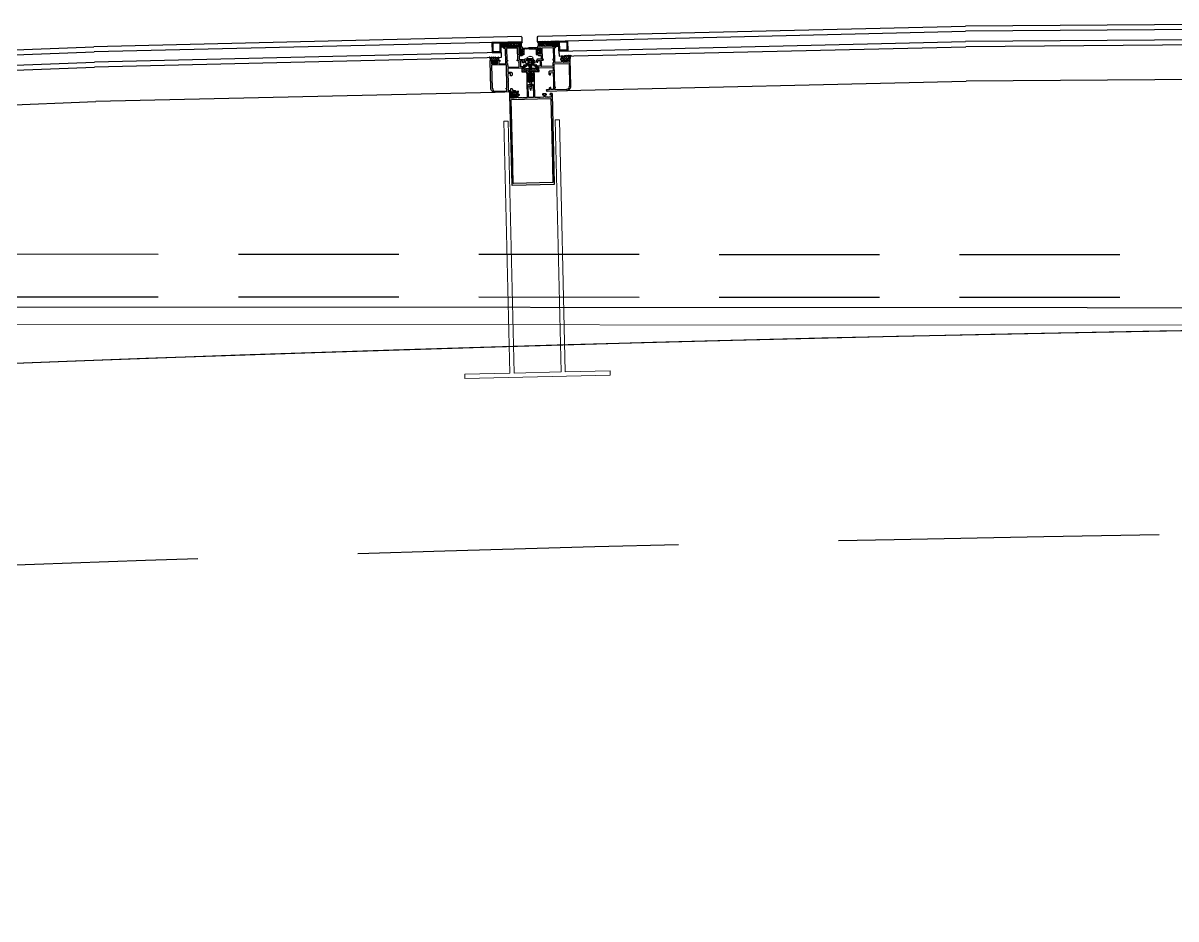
# Model space of a CAD drawing. Header units: millimetres. Extents: x 62878 to 70819, y -67946 to -61850.
# Drawn here: x 65570.4 to 65705.3, y -61955.1 to -61850.3 of the extents above; entities that cross this region are included whole.
import ezdxf

# ---------------------------------------------------------------- set-up
doc = ezdxf.new("R2010")
doc.units = ezdxf.units.MM
doc.linetypes.add('HIDDEN', pattern=[0.375, 0.25, -0.125])
doc.layers.add('alan hesabı1', color=7, linetype='Continuous', plot=False)
for name, color, linetype, lineweight in [('BA DÖŞ.-yeni', 11, 'Continuous', 30), ('Dog_dos_yeni', 63, 'Continuous', 5), ('DOGRAMA', 171, 'Continuous', 0), ('DUV.ALÇ.-yeni', 20, 'Continuous', 25), ('GOR-2', 152, 'Continuous', 20)]:
    doc.layers.add(name, color=color, linetype=linetype, lineweight=lineweight)
pattern_1 = [(316.34417, (65520.11167, -61869.12705), (-0.10958907, -0.11485555), [])]
pattern_2 = [(226.34417, (65739.98458, -61863.96784), (0.11485555, -0.10958907), [])]

# ---------------------------------------------------------------- blocks, each defined once
blk = doc.blocks.new('a2we')
at = {"lineweight": 5, "ltscale": 0.5}
for p, q in [((-197.6, -417.6), (-196.6, -417.2)), ((-194.2, -418.3), (-197.6, -417.6)), ((-195.2, -418.6), (-197.6, -417.6)), ((-196.9, -417.9), (-197.1, -418.3)), ((-196, -415.3), (-196.6, -417.2)), ((-196.6, -417.2), (-194.2, -418.3)), ((-196, -415.3), (-195.5, -417.7)), ((-198.1, -420.1), (-197.1, -419.7)), ((-194.9, -421.4), (-198.1, -420.1)), ((-193.9, -421), (-198.1, -420.1)), ((-198.1, -422.7), (-197.1, -422.3)), ((-194.9, -424), (-198.1, -422.7)), ((-193.9, -423.6), (-198.1, -422.7)), ((-198.1, -425.2), (-197.1, -424.9)), ((-194.9, -426.5), (-198.1, -425.2)), ((-193.9, -426.1), (-198.1, -425.2)), ((-198.1, -427.7), (-197.1, -427.3)), ((-194.9, -429), (-198.1, -427.7)), ((-193.9, -428.6), (-198.1, -427.7)), ((-198.1, -429.9), (-197.1, -429.6)), ((-194.9, -431.2), (-198.1, -429.9)), ((-193.9, -430.9), (-198.1, -429.9)), ((-197.1, -419.7), (-197.1, -418.4)), ((-197.1, -419.7), (-193.9, -421)), ((-197.1, -419.7), (-193.9, -421)), ((-197.1, -422.3), (-197.1, -420.5)), ((-197.1, -422.3), (-193.9, -423.6)), ((-197.1, -422.3), (-193.9, -423.6)), ((-197.1, -424.9), (-197.1, -423.1)), ((-197.1, -424.9), (-193.9, -426.1)), ((-197.1, -424.9), (-193.9, -426.1)), ((-197.1, -427.3), (-197.1, -425.6)), ((-197.1, -427.3), (-193.9, -428.6)), ((-197.1, -427.3), (-193.9, -428.6)), ((-197.1, -429.6), (-197.1, -428)), ((-197.1, -429.6), (-193.9, -430.9)), ((-197.1, -429.6), (-193.9, -430.9)), ((-197.1, -431.8), (-197.1, -430.3)), ((-194.2, -418.3), (-195.2, -418.6)), ((-195.2, -418.6), (-194.9, -419.3)), ((-194.9, -420.6), (-194.9, -419.4)), ((-193.9, -421), (-194.9, -421.4)), ((-194.9, -423.2), (-194.9, -421.4)), ((-193.9, -423.6), (-194.9, -424)), ((-194.9, -425.7), (-194.9, -424)), ((-193.9, -426.1), (-194.9, -426.5)), ((-194.9, -428.2), (-194.9, -426.5)), ((-193.9, -428.6), (-194.9, -429)), ((-194.9, -430.5), (-194.9, -429)), ((-193.9, -430.9), (-194.9, -431.2)), ((-194.9, -432.7), (-194.9, -431.2)), ((-198.1, -432.2), (-197.1, -431.8)), ((-194.9, -433.5), (-198.1, -432.2)), ((-193.9, -433.1), (-198.1, -432.2)), ((-198.1, -434.4), (-197.1, -434.1)), ((-194.9, -435.7), (-198.1, -434.4)), ((-193.9, -435.4), (-198.1, -434.4)), ((-198.1, -436.7), (-197.1, -436.4)), ((-194.9, -438), (-198.1, -436.7)), ((-193.9, -437.7), (-198.1, -436.7)), ((-198.1, -439), (-197.1, -438.7)), ((-194.9, -440.3), (-198.1, -439)), ((-193.9, -440), (-198.1, -439)), ((-198.1, -441.3), (-197.1, -441)), ((-194.9, -442.6), (-198.1, -441.3)), ((-193.9, -442.3), (-198.1, -441.3)), ((-198.1, -443.6), (-197.1, -443.3)), ((-194.9, -444.9), (-198.1, -443.6)), ((-193.9, -444.6), (-198.1, -443.6)), ((-197.1, -431.8), (-193.9, -433.1)), ((-197.1, -431.8), (-193.9, -433.1)), ((-197.1, -434.1), (-197.1, -432.5)), ((-197.1, -434.1), (-193.9, -435.4)), ((-197.1, -434.1), (-193.9, -435.4)), ((-197.1, -436.4), (-197.1, -434.8)), ((-197.1, -436.4), (-193.9, -437.7)), ((-197.1, -436.4), (-193.9, -437.7)), ((-197.1, -438.7), (-197.1, -437.1)), ((-197.1, -438.7), (-193.9, -440)), ((-197.1, -438.7), (-193.9, -440)), ((-197.1, -441), (-197.1, -439.4)), ((-197.1, -441), (-193.9, -442.3)), ((-197.1, -443.3), (-197.1, -441.7)), ((-197.1, -443.3), (-193.9, -444.6)), ((-197.1, -445.6), (-197.1, -444)), ((-193.9, -433.1), (-194.9, -433.5)), ((-194.9, -435), (-194.9, -433.5)), ((-193.9, -435.4), (-194.9, -435.7)), ((-194.9, -437.3), (-194.9, -435.7)), ((-193.9, -437.7), (-194.9, -438)), ((-194.9, -439.6), (-194.9, -438)), ((-193.9, -440), (-194.9, -440.3)), ((-194.9, -441.8), (-194.9, -440.3)), ((-193.9, -442.3), (-194.9, -442.6)), ((-194.9, -444.1), (-194.9, -442.6)), ((-193.9, -444.6), (-194.9, -444.9)), ((-194.9, -446.4), (-194.9, -444.9)), ((-192.8, -453.3), (-199.2, -453.3)), ((-199.2, -454.6), (-199.2, -453.3)), ((-198.1, -445.9), (-197.1, -445.6)), ((-193.9, -446.9), (-198.1, -445.9)), ((-194.9, -447.2), (-198.1, -445.9)), ((-197.1, -447.9), (-198.1, -448.2)), ((-194.9, -449.5), (-198.1, -448.2)), ((-198.1, -448.2), (-193.9, -449.2)), ((-198.1, -450.5), (-197.1, -450.2)), ((-194.9, -451.8), (-198.1, -450.5)), ((-193.9, -451.5), (-198.1, -450.5)), ((-197.1, -445.6), (-193.9, -446.9)), ((-197.1, -445.6), (-193.9, -446.9)), ((-197.1, -447.9), (-197.1, -446.3)), ((-193.9, -449.2), (-197.1, -447.9)), ((-197.1, -450.2), (-197.1, -448.6)), ((-197.1, -450.2), (-193.9, -451.5)), ((-197.1, -453.3), (-197.1, -450.9)), ((-193.9, -446.9), (-194.9, -447.2)), ((-194.9, -448.7), (-194.9, -447.2)), ((-193.9, -449.2), (-194.9, -449.5)), ((-194.9, -451), (-194.9, -449.5)), ((-193.9, -451.5), (-194.9, -451.8)), ((-194.9, -453.3), (-194.9, -451.8)), ((-192.8, -454.6), (-192.8, -453.3))]:
    blk.add_line(p, q, dxfattribs=at)
blk.add_lwpolyline([(-196.5, -455.7), (-196.1, -455.4), (-195.9, -455.4), (-195.6, -455.7)], dxfattribs=at)
for centre, radius, start, end in [((-196.9, -418.4), 0.2, 155.3251, 180), ((-195.1, -419.4), 0.2, 0, 19.1116), ((-195.7, -449.5), 6.19, 234.7573, 262.4905), ((-196.4, -449.5), 6.19, 277.5095, 305.2427)]:
    blk.add_arc(centre, radius, start, end, dxfattribs=at)

msp = doc.modelspace()

# ---------------------------------------------------------------- hatches: boundary and pattern name
at = {"layer": 'DOGRAMA', "lineweight": -2}
h = msp.add_hatch(dxfattribs=at)
h.set_pattern_fill('AR-HBONE', color=256, scale=0.03, angle=689.3419, style=0)
h.set_pattern_definition([(316.34417, (65623.06682, -61889.02484), (0.00398096, -0.16965893), [0.36, -0.12]), (226.34417, (65623.15364, -61889.10768), (0.00398096, -0.16965893), [0.36, -0.12])])
h.paths.add_polyline_path([(65626.6, -61853.11), (65626.35, -61853.12), (65626.34, -61852.52), (65627.11, -61852.5), (65627.13, -61853.1)])
h = msp.add_hatch(dxfattribs=at)
h.set_pattern_fill('ANSI31', color=256, scale=0.04, angle=689.3419, style=0)
h.set_pattern_definition([(226.34417, (65760.27899, -61863.49164), (0.09188444, -0.08767126), [])])
h.paths.add_polyline_path([(65627.4, -61853.07, -0.414214), (65627.43, -61853.09), (65628.73, -61853.06, -0.153231), (65628.82, -61852.46), (65627.39, -61852.49)])
h.paths.add_polyline_path([(65627.13, -61853.1), (65627.37, -61853.1, -0.414214), (65627.4, -61853.07), (65627.39, -61852.49), (65627.11, -61852.5)])
h = msp.add_hatch(dxfattribs=at)
h.set_pattern_fill('ANSI31', color=256, scale=0.04, angle=689.3419, style=0)
h.set_pattern_definition([(316.34417, (65499.81726, -61869.60324), (-0.08767126, -0.09188444), [])])
h.paths.add_polyline_path([(65632.06, -61852.96, 0.414214), (65632.03, -61852.99), (65630.73, -61853.02, 0.153231), (65630.62, -61852.42), (65632.05, -61852.39)])
h.paths.add_polyline_path([(65632.34, -61852.98), (65632.09, -61852.98, 0.414214), (65632.06, -61852.96), (65632.05, -61852.39), (65632.32, -61852.38)])
h = msp.add_hatch(dxfattribs=at)
h.set_pattern_fill('AR-HBONE', color=256, scale=0.03, angle=689.3419, style=0)
h.set_pattern_definition([(226.34417, (65638.07601, -61888.67265), (0.00398096, -0.16965893), [0.36, -0.12]), (316.34417, (65637.99317, -61888.75947), (0.00398096, -0.16965893), [0.36, -0.12])])
h.paths.add_polyline_path([(65632.86, -61852.97), (65633.11, -61852.96), (65633.1, -61852.36), (65632.32, -61852.38), (65632.34, -61852.98)])
h = msp.add_hatch(dxfattribs=at)
h.set_pattern_fill('ANSI31', color=256, scale=0.05, angle=689.3419, style=0)
h.set_pattern_definition(pattern_1)
edge = h.paths.add_edge_path(flags=16)
edge.add_arc((65625.58, -61854.48), 0.4, 259.8072, 282.8811)
edge.add_line((65625.67, -61854.87), (65625.67, -61854.62))
edge.add_line((65625.67, -61854.62), (65625.51, -61854.62))
edge.add_line((65625.51, -61854.62), (65625.51, -61854.87))
edge = h.paths.add_edge_path()
edge.add_arc((65625.58, -61854.48), 0.5, 234.4743, 308.2141)
edge.add_line((65625.89, -61854.87), (65625.89, -61854.77))
edge.add_line((65625.89, -61854.77), (65625.77, -61854.77))
edge.add_line((65625.77, -61854.77), (65625.77, -61854.71))
edge.add_arc((65625.87, -61854.71), 0.1, 91.3442, 181.3442, ccw=False)
edge.add_line((65625.87, -61854.61), (65626.09, -61854.61))
edge.add_line((65626.09, -61854.61), (65626.08, -61854.43))
edge.add_line((65626.08, -61854.43), (65626.04, -61854.43))
edge.add_arc((65626.04, -61854.49), 0.065, 91.3442, 159.7535)
edge.add_arc((65625.95, -61854.46), 0.0327, 145.9139, 339.7535, ccw=False)
edge.add_arc((65626.07, -61854.57), 0.199, 86.9945, 137.2604, ccw=False)
edge.add_arc((65626.08, -61854.33), 0.05, 272.8588, 450.372)
edge.add_arc((65626.08, -61854.6), 0.323, 90.4035, 129.7298)
edge.add_arc((65625.86, -61854.34), 0.02, 241.3442, 309.7298, ccw=False)
edge.add_line((65625.85, -61854.35), (65625.66, -61854.25))
edge.add_arc((65625.65, -61854.26), 0.015, 61.3442, 221.3442)
edge.add_line((65625.64, -61854.27), (65625.72, -61854.36))
edge.add_arc((65625.71, -61854.38), 0.02, -118.6558, 41.3442, ccw=False)
edge.add_line((65625.7, -61854.39), (65625.44, -61854.25))
edge.add_arc((65625.43, -61854.27), 0.015, 61.3442, 221.3442)
edge.add_line((65625.42, -61854.28), (65625.5, -61854.37))
edge.add_arc((65625.49, -61854.38), 0.02, -118.6558, 41.3442, ccw=False)
edge.add_line((65625.48, -61854.4), (65625.22, -61854.26))
edge.add_arc((65625.21, -61854.27), 0.015, 61.3442, 221.3442)
edge.add_line((65625.2, -61854.28), (65625.28, -61854.37))
edge.add_arc((65625.27, -61854.39), 0.02, -118.6558, 41.3442, ccw=False)
edge.add_line((65625.26, -61854.4), (65625, -61854.26))
edge.add_arc((65624.99, -61854.28), 0.015, 61.3442, 221.3442)
edge.add_line((65624.98, -61854.29), (65625.06, -61854.37))
edge.add_arc((65624.98, -61854.44), 0.1, 1.3442, 41.3442, ccw=False)
edge.add_line((65625.08, -61854.44), (65625.09, -61854.63))
edge.add_line((65625.09, -61854.63), (65625.31, -61854.62))
edge.add_arc((65625.31, -61854.72), 0.1, 1.3442, 91.3442, ccw=False)
edge.add_line((65625.41, -61854.72), (65625.41, -61854.78))
edge.add_line((65625.41, -61854.78), (65625.29, -61854.78))
edge.add_line((65625.29, -61854.78), (65625.29, -61854.88))
h = msp.add_hatch(dxfattribs=at)
h.set_pattern_fill('ANSI31', color=256, scale=0.05, angle=689.3419, style=0)
h.set_pattern_definition(pattern_1)
edge = h.paths.add_edge_path(flags=16)
edge.add_arc((65629.27, -61853.59), 0.668, 174.4685, 188.2198, ccw=False)
edge.add_line((65628.61, -61853.52), (65628.89, -61853.51))
edge.add_line((65628.89, -61853.51), (65628.9, -61853.67))
edge.add_line((65628.9, -61853.67), (65628.61, -61853.68))
edge = h.paths.add_edge_path()
edge.add_line((65628.98, -61853.99), (65628.87, -61854))
edge.add_line((65628.87, -61854), (65628.87, -61853.76))
edge.add_line((65628.87, -61853.76), (65628.68, -61853.76))
edge.add_line((65628.68, -61853.76), (65628.68, -61853.88))
edge.add_line((65628.68, -61853.88), (65628.58, -61853.88))
edge.add_arc((65628.92, -61853.59), 0.442, 142.0365, 220.6518, ccw=False)
edge.add_line((65628.57, -61853.32), (65628.67, -61853.32))
edge.add_line((65628.67, -61853.32), (65628.67, -61853.44))
edge.add_line((65628.67, -61853.44), (65628.86, -61853.44))
edge.add_line((65628.86, -61853.44), (65628.85, -61853.2))
edge.add_line((65628.85, -61853.2), (65629.85, -61853.16))
edge.add_arc((65629.85, -61853.21), 0.05, -81.946, 91.3442, ccw=False)
edge.add_line((65629.86, -61853.26), (65629.11, -61853.33))
edge.add_arc((65629.12, -61853.43), 0.1, 94.9189, 181.3442)
edge.add_line((65629.02, -61853.44), (65629.03, -61853.94))
edge.add_arc((65628.98, -61853.94), 0.05, -88.6558, 1.3442, ccw=False)
h = msp.add_hatch(dxfattribs=at)
h.set_pattern_fill('ANSI31', color=256, scale=0.05, angle=689.3419, style=0)
h.set_pattern_definition(pattern_2)
edge = h.paths.add_edge_path(flags=16)
edge.add_arc((65630.22, -61853.56), 0.668, 354.4685, 368.2198)
edge.add_line((65630.88, -61853.47), (65630.59, -61853.47))
edge.add_line((65630.59, -61853.47), (65630.6, -61853.63))
edge.add_line((65630.6, -61853.63), (65630.88, -61853.63))
edge = h.paths.add_edge_path()
edge.add_line((65630.52, -61853.96), (65630.63, -61853.95))
edge.add_line((65630.63, -61853.95), (65630.63, -61853.71))
edge.add_line((65630.63, -61853.71), (65630.82, -61853.71))
edge.add_line((65630.82, -61853.71), (65630.82, -61853.83))
edge.add_line((65630.82, -61853.83), (65630.92, -61853.83))
edge.add_arc((65630.57, -61853.56), 0.442, 322.0365, 400.6518)
edge.add_line((65630.91, -61853.27), (65630.81, -61853.27))
edge.add_line((65630.81, -61853.27), (65630.81, -61853.39))
edge.add_line((65630.81, -61853.39), (65630.62, -61853.39))
edge.add_line((65630.62, -61853.39), (65630.61, -61853.15))
edge.add_line((65630.61, -61853.15), (65629.61, -61853.17))
edge.add_arc((65629.62, -61853.22), 0.05, 91.3442, 264.6343)
edge.add_line((65629.61, -61853.27), (65630.36, -61853.3))
edge.add_arc((65630.36, -61853.4), 0.1, 1.3442, 87.7694, ccw=False)
edge.add_line((65630.46, -61853.4), (65630.47, -61853.91))
edge.add_arc((65630.52, -61853.91), 0.05, 181.3442, 271.3442)
h = msp.add_hatch(dxfattribs=at)
h.set_pattern_fill('ANSI31', color=256, scale=0.05, angle=689.3419, style=0)
h.set_pattern_definition(pattern_2)
edge = h.paths.add_edge_path(flags=16)
edge.add_arc((65633.94, -61854.28), 0.4, 259.8072, 282.8811, ccw=False)
edge.add_line((65633.87, -61854.67), (65633.86, -61854.42))
edge.add_line((65633.86, -61854.42), (65634.02, -61854.42))
edge.add_line((65634.02, -61854.42), (65634.03, -61854.67))
edge = h.paths.add_edge_path()
edge.add_arc((65633.94, -61854.28), 0.5, 234.4743, 308.2141, ccw=False)
edge.add_line((65633.65, -61854.69), (65633.65, -61854.59))
edge.add_line((65633.65, -61854.59), (65633.77, -61854.59))
edge.add_line((65633.77, -61854.59), (65633.77, -61854.53))
edge.add_arc((65633.67, -61854.53), 0.1, 1.3442, 91.3442)
edge.add_line((65633.66, -61854.43), (65633.44, -61854.43))
edge.add_line((65633.44, -61854.43), (65633.44, -61854.25))
edge.add_line((65633.44, -61854.25), (65633.48, -61854.25))
edge.add_arc((65633.48, -61854.32), 0.065, 22.9348, 91.3442, ccw=False)
edge.add_arc((65633.57, -61854.28), 0.0327, 202.9348, 396.7744)
edge.add_arc((65633.46, -61854.4), 0.199, 45.4279, 95.6939)
edge.add_arc((65633.44, -61854.15), 0.05, 92.3163, 269.8296, ccw=False)
edge.add_arc((65633.45, -61854.43), 0.323, 52.9585, 92.2848, ccw=False)
edge.add_arc((65633.66, -61854.15), 0.02, 232.9585, 301.3442)
edge.add_line((65633.67, -61854.17), (65633.85, -61854.05))
edge.add_arc((65633.86, -61854.07), 0.015, -38.6558, 121.3442, ccw=False)
edge.add_line((65633.87, -61854.08), (65633.8, -61854.17))
edge.add_arc((65633.81, -61854.19), 0.02, 141.3442, 301.3442)
edge.add_line((65633.82, -61854.2), (65634.07, -61854.05))
edge.add_arc((65634.08, -61854.06), 0.015, -38.6558, 121.3442, ccw=False)
edge.add_line((65634.09, -61854.07), (65634.02, -61854.17))
edge.add_arc((65634.03, -61854.18), 0.02, 141.3442, 301.3442)
edge.add_line((65634.04, -61854.2), (65634.29, -61854.04))
edge.add_arc((65634.3, -61854.06), 0.015, -38.6558, 121.3442, ccw=False)
edge.add_line((65634.31, -61854.07), (65634.24, -61854.16))
edge.add_arc((65634.25, -61854.18), 0.02, 141.3442, 301.3442)
edge.add_line((65634.26, -61854.19), (65634.51, -61854.04))
edge.add_arc((65634.52, -61854.05), 0.015, -38.6558, 121.3442, ccw=False)
edge.add_line((65634.53, -61854.06), (65634.46, -61854.15))
edge.add_arc((65634.54, -61854.21), 0.1, 141.3442, 181.3442)
edge.add_line((65634.44, -61854.22), (65634.44, -61854.41))
edge.add_line((65634.44, -61854.41), (65634.22, -61854.41))
edge.add_arc((65634.23, -61854.51), 0.1, 91.3442, 181.3442)
edge.add_line((65634.13, -61854.52), (65634.13, -61854.58))
edge.add_line((65634.13, -61854.58), (65634.25, -61854.57))
edge.add_line((65634.25, -61854.57), (65634.25, -61854.67))
h = msp.add_hatch(dxfattribs=at)
h.set_pattern_fill('ANSI31', color=256, scale=0.05, angle=689.3419, style=0)
h.set_pattern_definition(pattern_1)
edge = h.paths.add_edge_path(flags=16)
edge.add_arc((65629.79, -61856.83), 0.05, 181.3442, 271.3442)
edge.add_line((65629.79, -61856.88), (65629.85, -61856.88))
edge.add_arc((65629.85, -61856.83), 0.05, 271.3442, 361.3442)
edge.add_line((65629.9, -61856.83), (65629.89, -61856.6))
edge.add_line((65629.89, -61856.6), (65629.73, -61856.61))
edge.add_line((65629.73, -61856.61), (65629.74, -61856.83))
h.paths.add_polyline_path([(65629.73, -61856.46), (65629.89, -61856.45), (65629.88, -61856.18), (65629.72, -61856.18)], flags=16)
edge = h.paths.add_edge_path()
edge.add_arc((65629.91, -61856.81), 0.2, 290.778, 361.3442)
edge.add_line((65630.11, -61856.81), (65630.11, -61856.75))
edge.add_line((65630.11, -61856.75), (65630.05, -61856.75))
edge.add_line((65630.05, -61856.75), (65630.05, -61856.63))
edge.add_line((65630.05, -61856.63), (65630.08, -61856.59))
edge.add_arc((65630, -61856.52), 0.1, 316.3442, 361.3442)
edge.add_line((65630.1, -61856.52), (65630.1, -61856.39))
edge.add_line((65630.1, -61856.39), (65630.04, -61856.39))
edge.add_line((65630.04, -61856.39), (65630.04, -61856.27))
edge.add_line((65630.04, -61856.27), (65630.15, -61856.15))
edge.add_line((65630.15, -61856.15), (65630.25, -61856.15))
edge.add_line((65630.25, -61856.15), (65630.25, -61855.9))
edge.add_line((65630.25, -61855.9), (65630.3, -61855.95))
edge.add_line((65630.3, -61855.95), (65630.8, -61855.94))
edge.add_line((65630.8, -61855.94), (65630.79, -61855.61))
edge.add_arc((65630.49, -61855.62), 0.3, 1.3442, 61.3442)
edge.add_line((65630.64, -61855.35), (65630.2, -61855.12))
edge.add_arc((65630.19, -61855.14), 0.03, 61.3442, 151.3442)
edge.add_line((65630.16, -61855.13), (65630.14, -61855.18))
edge.add_arc((65630.16, -61855.2), 0.03, 151.3442, 241.3442)
edge.add_line((65630.15, -61855.22), (65630.49, -61855.41))
edge.add_arc((65630.39, -61855.58), 0.2, -0.5754, 61.3442, ccw=False)
edge.add_arc((65630.49, -61855.59), 0.1, -148.6558, 4.059, ccw=False)
edge.add_arc((65630.32, -61855.7), 0.1, 31.3442, 91.3442)
edge.add_line((65630.32, -61855.6), (65629.99, -61855.6))
edge.add_arc((65629.99, -61855.55), 0.05, 181.3442, 271.3442, ccw=False)
edge.add_line((65629.94, -61855.56), (65629.94, -61855.51))
edge.add_arc((65629.89, -61855.51), 0.05, 1.3442, 91.3442)
edge.add_line((65629.89, -61855.46), (65629.69, -61855.46))
edge.add_arc((65629.69, -61855.51), 0.05, 91.3442, 181.3442)
edge.add_line((65629.64, -61855.51), (65629.64, -61855.56))
edge.add_arc((65629.59, -61855.56), 0.05, -88.6558, 1.3442, ccw=False)
edge.add_line((65629.59, -61855.61), (65629.26, -61855.62))
edge.add_arc((65629.27, -61855.72), 0.1, 91.3442, 151.3442)
edge.add_arc((65629.09, -61855.63), 0.1, 178.6293, 331.3442, ccw=False)
edge.add_arc((65629.19, -61855.61), 0.2, 121.3442, 183.2638, ccw=False)
edge.add_line((65629.09, -61855.44), (65629.42, -61855.24))
edge.add_arc((65629.4, -61855.21), 0.03, 301.3442, 391.3442)
edge.add_line((65629.43, -61855.2), (65629.4, -61855.15))
edge.add_arc((65629.37, -61855.16), 0.03, 31.3442, 121.3442)
edge.add_line((65629.36, -61855.14), (65628.94, -61855.39))
edge.add_arc((65629.09, -61855.65), 0.3, 121.3442, 181.3442)
edge.add_line((65628.79, -61855.66), (65628.8, -61855.98))
edge.add_line((65628.8, -61855.98), (65629.3, -61855.97))
edge.add_line((65629.3, -61855.97), (65629.35, -61855.92))
edge.add_line((65629.35, -61855.92), (65629.35, -61856.17))
edge.add_line((65629.35, -61856.17), (65629.46, -61856.17))
edge.add_line((65629.46, -61856.17), (65629.58, -61856.28))
edge.add_line((65629.58, -61856.28), (65629.58, -61856.4))
edge.add_line((65629.58, -61856.4), (65629.52, -61856.41))
edge.add_line((65629.52, -61856.41), (65629.52, -61856.54))
edge.add_arc((65629.62, -61856.53), 0.1, 181.3442, 226.3442)
edge.add_line((65629.55, -61856.61), (65629.59, -61856.64))
edge.add_line((65629.59, -61856.64), (65629.59, -61856.76))
edge.add_line((65629.59, -61856.76), (65629.53, -61856.77))
edge.add_line((65629.53, -61856.77), (65629.53, -61856.82))
edge.add_arc((65629.73, -61856.82), 0.2, 181.3442, 251.9104)
edge.add_arc((65629.81, -61856.56), 0.47, 251.9104, 290.778)
h = msp.add_hatch(dxfattribs=at)
h.set_pattern_fill('ANSI31', color=256, scale=0.05, angle=689.3419, style=0)
h.set_pattern_definition(pattern_1)
edge = h.paths.add_edge_path()
edge.add_arc((65627.26, -61858.46), 0.1, 1.3442, 41.3442, ccw=False)
edge.add_line((65627.36, -61858.46), (65627.36, -61858.63))
edge.add_line((65627.36, -61858.63), (65627.58, -61858.63))
edge.add_arc((65627.58, -61858.73), 0.1, 1.3442, 91.3442, ccw=False)
edge.add_line((65627.68, -61858.72), (65627.69, -61858.78))
edge.add_line((65627.69, -61858.78), (65627.57, -61858.79))
edge.add_line((65627.57, -61858.79), (65627.57, -61858.89))
edge.add_arc((65627.86, -61858.48), 0.5, 234.4743, 308.2141)
edge.add_line((65628.17, -61858.87), (65628.17, -61858.77))
edge.add_line((65628.17, -61858.77), (65628.05, -61858.77))
edge.add_line((65628.05, -61858.77), (65628.04, -61858.71))
edge.add_arc((65628.14, -61858.71), 0.1, 91.3442, 181.3442, ccw=False)
edge.add_line((65628.14, -61858.61), (65628.36, -61858.61))
edge.add_line((65628.36, -61858.61), (65628.36, -61858.45))
edge.add_line((65628.36, -61858.45), (65628.32, -61858.45))
edge.add_arc((65628.32, -61858.51), 0.065, 91.3442, 159.7535)
edge.add_arc((65628.23, -61858.48), 0.0327, 145.9139, 339.7535, ccw=False)
edge.add_arc((65628.4, -61858.6), 0.242, 101.0349, 146.5416, ccw=False)
edge.add_arc((65628.35, -61858.31), 0.05, 272.8588, 450.372)
edge.add_arc((65628.43, -61858.62), 0.372, 101.1927, 137.8442)
edge.add_arc((65628.14, -61858.36), 0.02, 241.3442, 309.7298, ccw=False)
edge.add_line((65628.13, -61858.37), (65627.94, -61858.27))
edge.add_arc((65627.93, -61858.28), 0.015, 61.3442, 221.3442)
edge.add_line((65627.92, -61858.29), (65628, -61858.38))
edge.add_arc((65627.98, -61858.4), 0.02, -118.6558, 41.3442, ccw=False)
edge.add_line((65627.97, -61858.42), (65627.72, -61858.27))
edge.add_arc((65627.71, -61858.29), 0.015, 61.3442, 221.3442)
edge.add_line((65627.7, -61858.3), (65627.78, -61858.39))
edge.add_arc((65627.76, -61858.4), 0.02, -118.6558, 41.3442, ccw=False)
edge.add_line((65627.75, -61858.42), (65627.5, -61858.28))
edge.add_arc((65627.49, -61858.29), 0.015, 61.3442, 221.3442)
edge.add_line((65627.48, -61858.3), (65627.56, -61858.4))
edge.add_arc((65627.54, -61858.41), 0.02, -118.6558, 41.3442, ccw=False)
edge.add_line((65627.53, -61858.43), (65627.28, -61858.28))
edge.add_arc((65627.27, -61858.3), 0.015, 61.3442, 221.3442)
edge.add_line((65627.26, -61858.31), (65627.33, -61858.39))
edge = h.paths.add_edge_path(flags=16)
edge.add_line((65627.95, -61858.84), (65627.94, -61858.65))
edge.add_arc((65627.91, -61858.65), 0.03, 1.3442, 91.3442)
edge.add_line((65627.91, -61858.62), (65627.81, -61858.62))
edge.add_arc((65627.81, -61858.65), 0.03, 91.3442, 181.3442)
edge.add_line((65627.78, -61858.65), (65627.79, -61858.85))
edge.add_arc((65627.82, -61858.85), 0.03, 181.3442, 263.5777)
edge.add_arc((65627.86, -61858.48), 0.4, 263.5777, 279.1106)
edge.add_arc((65627.92, -61858.84), 0.03, 279.1106, 361.3442)

# ---------------------------------------------------------------- linework, layer by layer
msp.add_lwpolyline([(68896.02, -63031.44), (69030.26, -63071.18), (69185.28, -62547.65), (68893, -62461.11, 1.044368), (68063.2, -62298.73, 0.204375), (63106.96, -62494.78, 0.353953), (62932.94, -62997.83), (63753.18, -65779.6), (64154.95, -67142.15), (65336.72, -66792.62), (65336.7, -66829.11), (65270.54, -66829.07, 0.626789), (65270.2, -67369.07), (65531.84, -67369.23, 0.926242), (66130.09, -67369.61), (66391.73, -67369.77, 0.626743), (66392.07, -66829.77), (66326.15, -66829.73), (66326.17, -66793.24), (67506.16, -67144.13), (68467.02, -63899.09), (68625.2, -63946.04), (68896.02, -63031.42)], format="xyb")
at = {"layer": 'alan hesabı1', "linetype": 'ByBlock'}
msp.add_lwpolyline([(64587.94, -62561.57), (64661.74, -62920.71), (64965, -62879.58), (64966.68, -62891.96), (65228.68, -62856.43), (65387.23, -62834.92), (65436.53, -62828.23), (65824.65, -62828.48), (65825.24, -61883.69), (65434.28, -61883.46), (65434.21, -62013.74), (65330.57, -62022.74), (65311.39, -61892.53), (64527.56, -62007.98)], dxfattribs=at)
at = {"layer": 'BA DÖŞ.-yeni', "linetype": 'HIDDEN', "ltscale": 150}
msp.add_arc((65815.04, -68607.15), 6697.94, 70.74616, 109.296847, dxfattribs=at)
at = {"layer": 'Dog_dos_yeni'}
msp.add_lwpolyline([(65622.14, -61891.87), (65639.14, -61891.47), (65639.12, -61890.97), (65633.87, -61891.09), (65633.18, -61861.6), (65632.68, -61861.61), (65633.38, -61891.1), (65627.88, -61891.23), (65627.18, -61861.74), (65626.68, -61861.75), (65627.38, -61891.25), (65622.13, -61891.37), (65622.14, -61891.87)], close=True, dxfattribs=at)
msp.add_lwpolyline([(65622.14, -61891.87), (65639.14, -61891.47), (65639.12, -61890.97), (65633.87, -61891.09), (65633.18, -61861.6), (65632.68, -61861.61), (65633.38, -61891.1), (65627.88, -61891.23), (65627.18, -61861.74), (65626.68, -61861.75), (65627.38, -61891.25), (65622.13, -61891.37), (65622.14, -61891.87)], close=True, dxfattribs=at)
at = {"layer": 'DOGRAMA', "lineweight": -2}
for p, q in [((65730.66, -61850.27), (65680.68, -61850.64)), ((65630.62, -61852.42), (65680.69, -61851.24)), ((65630.7, -61851.82), (65680.68, -61850.64)), ((65730.77, -61850.87), (65680.69, -61851.24)), ((65528.78, -61855.01), (65578.73, -61853.04)), ((65628.7, -61851.86), (65578.73, -61853.04)), ((65628.82, -61852.46), (65578.75, -61853.64)), ((65626.34, -61852.52), (65626.35, -61853.12)), ((65627.13, -61853.1), (65627.11, -61852.5)), ((65627.13, -61853.1), (65627.11, -61852.5)), ((65628.81, -61851.96), (65628.7, -61851.86)), ((65628.82, -61852.46), (65628.81, -61851.96)), ((65630.61, -61851.92), (65630.7, -61851.82)), ((65630.62, -61852.42), (65630.61, -61851.92)), ((65632.34, -61852.98), (65632.32, -61852.38)), ((65632.34, -61852.98), (65632.32, -61852.38)), ((65632.34, -61852.98), (65633.11, -61852.96)), ((65633.1, -61852.36), (65633.11, -61852.96)), ((65633.12, -61853.56), (65680.71, -61852.44)), ((65633.14, -61854.16), (65680.72, -61853.04)), ((65728.3, -61852.09), (65680.71, -61852.44)), ((65728.3, -61852.69), (65680.72, -61853.04)), ((65528.7, -61855.61), (65578.75, -61853.64)), ((65626.37, -61853.72), (65578.79, -61854.84)), ((65626.38, -61854.32), (65578.81, -61855.43)), ((65627.13, -61853.1), (65626.35, -61853.12)), ((65626.37, -61853.72), (65626.38, -61854.32)), ((65633.12, -61853.56), (65633.14, -61854.16)), ((65531.23, -61856.71), (65578.79, -61854.84)), ((65531.25, -61857.31), (65578.81, -61855.43)), ((65634.03, -61858.18), (65680.78, -61857.08)), ((65727.53, -61856.74), (65680.78, -61857.08)), ((65625.68, -61858.38), (65578.93, -61859.47)), ((65532.21, -61861.32), (65578.93, -61859.47))]:
    msp.add_line(p, q, dxfattribs=at)
for points in [[(65626.34, -61852.54), (65625.29, -61852.56), (65625.32, -61853.72), (65626.37, -61853.7)], [(65626.24, -61852.64), (65625.39, -61852.66), (65625.41, -61853.62), (65626.26, -61853.6)], [(65633.1, -61852.38), (65634.15, -61852.36), (65634.17, -61853.52), (65633.12, -61853.54)], [(65633.2, -61852.48), (65634.05, -61852.46), (65634.07, -61853.42), (65633.22, -61853.44)], [(65629.73, -61856.46), (65629.89, -61856.45), (65629.88, -61856.18), (65629.72, -61856.18)], [(65629.89, -61856.45), (65629.73, -61856.46), (65629.72, -61856.18), (65629.88, -61856.18)]]:
    msp.add_lwpolyline(points, close=True, dxfattribs=at)
at = {"layer": 'DOGRAMA', "lineweight": -2, "ltscale": 0.5}
for points in [[(65634.18, -61854.56), (65634.31, -61854.55), (65634.31, -61854.8, -0.414214), (65634.26, -61854.85), (65633.65, -61854.87, -0.414214), (65633.59, -61854.82), (65633.59, -61854.57), (65633.72, -61854.57, 0.668097), (65633.74, -61854.52), (65633.68, -61854.46, 0.198962), (65633.64, -61854.45), (65633.39, -61854.45, 0.372839), (65633.3, -61854.54, 0.45685), (65633.33, -61854.58), (65633.45, -61854.57), (65633.45, -61854.81, -0.414214), (65633.4, -61854.86), (65632.69, -61854.88, -0.414214), (65632.65, -61854.85), (65632.61, -61853.15, -0.414214), (65632.64, -61853.12), (65632.73, -61853.12, 0.414214), (65632.76, -61853.09), (65632.76, -61853, 0.414214), (65632.73, -61852.97), (65630.66, -61853.02, 0.414214), (65630.63, -61853.05), (65630.64, -61853.28, 0.198962), (65630.65, -61853.31), (65630.74, -61853.36, 0.668048), (65630.79, -61853.34), (65630.78, -61853.17), (65630.98, -61853.16, -0.414214), (65631.04, -61853.21), (65631.05, -61853.88, -0.414214), (65631, -61853.93), (65630.8, -61853.93), (65630.8, -61853.76, 0.668048), (65630.75, -61853.74), (65630.66, -61853.79, 0.19911), (65630.65, -61853.83), (65630.65, -61853.94, 0.414214), (65630.8, -61854.08), (65631.01, -61854.07, -0.414214), (65631.06, -61854.12), (65631.06, -61854.43, -0.414214), (65631.02, -61854.48), (65630.67, -61854.49, 0.414214), (65630.52, -61854.64), (65630.52, -61854.81, 0.414214), (65630.57, -61854.86), (65630.65, -61854.86, 0.414214), (65630.67, -61854.84), (65630.67, -61854.66), (65630.92, -61854.65), (65630.94, -61855.32), (65630.54, -61855.33), (65630.53, -61855.23, 0.414214), (65630.48, -61855.18), (65630.43, -61855.18, 0.414214), (65630.38, -61855.24), (65630.38, -61855.32, 0.414214), (65630.59, -61855.51), (65632.41, -61855.47, -0.414214), (65632.44, -61855.5), (65632.45, -61855.86, -0.414214), (65632.42, -61855.89), (65632.1, -61855.9, 0.414214), (65631.95, -61856.05), (65631.96, -61856.23, 0.414214), (65632.06, -61856.33), (65632.08, -61856.33), (65632.13, -61856.33, 0.414214), (65632.16, -61856.3), (65632.15, -61856.11, -0.414214), (65632.18, -61856.08), (65632.42, -61856.07, -0.414214), (65632.45, -61856.1), (65632.48, -61857.03), (65632.51, -61857.06), (65632.48, -61857.09), (65632.5, -61858.01, -0.414214), (65632.47, -61858.04), (65632.23, -61858.05, -0.414214), (65632.2, -61858.02), (65632.19, -61857.86, 0.414214), (65632.16, -61857.83), (65632.11, -61857.83), (65632.09, -61857.83, 0.414214), (65632, -61857.93), (65632, -61858.08), (65631.68, -61858.09, 0.414214), (65631.65, -61858.12), (65631.65, -61858.14, 0.414214), (65631.75, -61858.23), (65634.03, -61858.18, 0.414214), (65634.52, -61857.67), (65634.45, -61854.46, 0.414214), (65634.42, -61854.43), (65634.25, -61854.43, 0.19911), (65634.21, -61854.45), (65634.16, -61854.51, 0.668097)], [(65625.36, -61854.76), (65625.23, -61854.77), (65625.24, -61855.02, 0.414214), (65625.29, -61855.06), (65625.91, -61855.05, 0.414214), (65625.96, -61855), (65625.95, -61854.75), (65625.82, -61854.75, -0.668097), (65625.8, -61854.7), (65625.85, -61854.65, -0.198962), (65625.89, -61854.63), (65626.14, -61854.62, -0.372839), (65626.24, -61854.71, -0.45685), (65626.21, -61854.74), (65626.09, -61854.75), (65626.1, -61854.99, 0.414214), (65626.15, -61855.03), (65626.87, -61855.02, 0.414214), (65626.9, -61854.99), (65626.86, -61853.29, 0.414214), (65626.83, -61853.26), (65626.74, -61853.26, -0.414214), (65626.7, -61853.23), (65626.7, -61853.14, -0.414214), (65626.73, -61853.11), (65628.8, -61853.06, -0.414214), (65628.83, -61853.09), (65628.84, -61853.32, -0.198962), (65628.82, -61853.36), (65628.74, -61853.41, -0.668048), (65628.69, -61853.39), (65628.68, -61853.21), (65628.49, -61853.22, 0.414214), (65628.44, -61853.27), (65628.45, -61853.94, 0.414214), (65628.5, -61853.99), (65628.7, -61853.98), (65628.7, -61853.81, -0.668048), (65628.75, -61853.78), (65628.83, -61853.84, -0.19911), (65628.85, -61853.87), (65628.85, -61853.98, -0.414214), (65628.72, -61854.12), (65628.51, -61854.13, 0.414214), (65628.46, -61854.18), (65628.46, -61854.49, 0.414214), (65628.52, -61854.54), (65628.87, -61854.53, -0.414214), (65629.02, -61854.68), (65629.02, -61854.85, -0.414214), (65628.97, -61854.9), (65628.89, -61854.9, -0.414214), (65628.87, -61854.88), (65628.87, -61854.7), (65628.62, -61854.71), (65628.64, -61855.38), (65629.04, -61855.37), (65629.03, -61855.27, -0.414214), (65629.08, -61855.22), (65629.13, -61855.21, -0.414214), (65629.18, -61855.26), (65629.19, -61855.34, -0.414214), (65628.99, -61855.55), (65627.17, -61855.59, 0.414214), (65627.14, -61855.62), (65627.15, -61855.99, 0.414214), (65627.18, -61856.02), (65627.5, -61856.01, -0.414214), (65627.65, -61856.15), (65627.66, -61856.33, -0.414214), (65627.56, -61856.44), (65627.54, -61856.44), (65627.49, -61856.44, -0.414214), (65627.46, -61856.41), (65627.46, -61856.22, 0.414214), (65627.42, -61856.19), (65627.18, -61856.2, 0.414214), (65627.16, -61856.23), (65627.18, -61857.15), (65627.15, -61857.18), (65627.18, -61857.21), (65627.2, -61858.14, 0.414214), (65627.23, -61858.16), (65627.47, -61858.16, 0.414214), (65627.5, -61858.13), (65627.5, -61857.97, -0.414214), (65627.53, -61857.94), (65627.58, -61857.94), (65627.6, -61857.94, -0.414214), (65627.7, -61858.03), (65627.7, -61858.18), (65628.02, -61858.17, -0.414214), (65628.05, -61858.2), (65628.05, -61858.22, -0.414214), (65627.95, -61858.32), (65625.68, -61858.38, -0.414214), (65625.16, -61857.89), (65625.09, -61854.68, -0.414214), (65625.12, -61854.65), (65625.29, -61854.64, -0.19911), (65625.32, -61854.66), (65625.38, -61854.71, -0.668097)], [(65629.04, -61854.91), (65628.89, -61854.91, -0.414214), (65628.86, -61854.88), (65628.86, -61854.74, 0.414214), (65628.83, -61854.71), (65628.69, -61854.72, 0.414214), (65628.64, -61854.77), (65628.65, -61855.3, 0.414214), (65628.7, -61855.35), (65628.97, -61855.34, 0.414214), (65629.02, -61855.29), (65629.02, -61855.21, -0.414214), (65629.07, -61855.16), (65629.46, -61855.15, -0.267949), (65629.54, -61855.2), (65629.66, -61855.39, 0.267949), (65629.69, -61855.4), (65629.89, -61855.4, 0.267949), (65629.91, -61855.38), (65630.04, -61855.15, -0.133822), (65630.08, -61855.11, 0.270236), (65630.18, -61854.93), (65630.17, -61854.58, 0.414214), (65630.07, -61854.48), (65629.8, -61854.49), (65629.77, -61854.52), (65629.74, -61854.49), (65629.17, -61854.5, 0.414214), (65629.07, -61854.61), (65629.07, -61854.88, -0.414214)], [(65629.77, -61855.25), (65629.8, -61855.25, 0.267949), (65629.82, -61855.23), (65629.95, -61855.01, -0.12216), (65629.98, -61854.97, 0.257961), (65630.02, -61854.88), (65630.02, -61854.68, 0.414214), (65629.97, -61854.64), (65629.32, -61854.65, 0.414214), (65629.22, -61854.75), (65629.22, -61854.9, 0.414214), (65629.33, -61855), (65629.54, -61855, -0.267949), (65629.63, -61855.04), (65629.74, -61855.24, 0.267949)], [(65629.8, -61855.25), (65629.77, -61855.25, -0.267949), (65629.74, -61855.24), (65629.61, -61855.01, 0.12216), (65629.57, -61854.98, -0.257961), (65629.52, -61854.9), (65629.52, -61854.7, -0.414214), (65629.57, -61854.65), (65630.22, -61854.63, -0.414214), (65630.32, -61854.73), (65630.32, -61854.88, -0.414214), (65630.23, -61854.98), (65630.02, -61854.99, 0.267949), (65629.93, -61855.04), (65629.82, -61855.23, -0.267949)], [(65628.51, -61858.71, 0.414214), (65628.41, -61858.61), (65628.16, -61858.62, 0.414214), (65628.06, -61858.72), (65628.06, -61858.74), (65628.21, -61858.74), (65628.22, -61858.99, -0.414214), (65628.17, -61859.04), (65627.9, -61859.04), (65627.87, -61859.07), (65627.84, -61859.05), (65627.57, -61859.05, -0.414214), (65627.52, -61859), (65627.51, -61858.75), (65627.66, -61858.75), (65627.66, -61858.73, 0.414214), (65627.56, -61858.63), (65627.39, -61858.64, 0.414214), (65627.36, -61858.67), (65627.61, -61869.2, 0.414214), (65627.64, -61869.23), (65632.58, -61869.12, 0.414214), (65632.61, -61869.09), (65632.36, -61858.55, 0.414214), (65632.33, -61858.52), (65632.16, -61858.52, 0.414214), (65632.06, -61858.63), (65632.06, -61858.65), (65632.21, -61858.64), (65632.22, -61858.89, -0.414214), (65632.17, -61858.94), (65631.9, -61858.95), (65631.87, -61858.98), (65631.84, -61858.95), (65631.57, -61858.96, -0.414214), (65631.52, -61858.91), (65631.51, -61858.66), (65631.66, -61858.66), (65631.66, -61858.64, 0.414214), (65631.56, -61858.54), (65631.31, -61858.54, 0.414214), (65631.21, -61858.65), (65631.21, -61858.67), (65631.36, -61858.66), (65631.37, -61858.91, -0.414214), (65631.32, -61858.96), (65630.87, -61858.97), (65630.84, -61859.01), (65630.81, -61858.98), (65630.37, -61858.99, -0.414214), (65630.32, -61858.94), (65630.28, -61857.14), (65630.25, -61857.11), (65630.28, -61857.08), (65630.26, -61856.22, 0.414214), (65630.2, -61856.17), (65630.18, -61856.17, 0.198912), (65630.14, -61856.19), (65630.07, -61856.26, 0.198912), (65630.06, -61856.29), (65630.06, -61856.37), (65630.09, -61856.37, -0.414214), (65630.12, -61856.4), (65630.12, -61856.57), (65630.08, -61856.62, 0.198912), (65630.07, -61856.65), (65630.07, -61856.73), (65630.1, -61856.73, -0.414214), (65630.13, -61856.76), (65630.13, -61856.93), (65630.09, -61856.98, 0.198912), (65630.07, -61857.01), (65630.08, -61857.14, -0.414214), (65630.05, -61857.17), (65629.61, -61857.18, -0.414214), (65629.58, -61857.15), (65629.57, -61857.03, 0.198912), (65629.56, -61856.99), (65629.51, -61856.95), (65629.51, -61856.78, -0.414214), (65629.54, -61856.75), (65629.57, -61856.74), (65629.57, -61856.67, 0.198912), (65629.55, -61856.63), (65629.5, -61856.59), (65629.5, -61856.42, -0.414214), (65629.53, -61856.39), (65629.56, -61856.38), (65629.56, -61856.31, 0.198912), (65629.54, -61856.27), (65629.47, -61856.2, 0.198912), (65629.43, -61856.19), (65629.4, -61856.19, 0.414214), (65629.36, -61856.24), (65629.38, -61857.1), (65629.41, -61857.13), (65629.38, -61857.16), (65629.42, -61858.96, -0.414214), (65629.37, -61859.01), (65628.93, -61859.02), (65628.9, -61859.05), (65628.87, -61859.02), (65628.42, -61859.03, -0.414214), (65628.37, -61858.98), (65628.36, -61858.73), (65628.51, -61858.73)], [(65632.37, -61866.69), (65632.38, -61867.04), (65632.42, -61868.91, -0.414214), (65632.39, -61868.94), (65627.82, -61869.05, -0.414214), (65627.79, -61869.02), (65627.74, -61867.15), (65627.73, -61866.8), (65627.56, -61859.26, -0.414214), (65627.59, -61859.23), (65632.16, -61859.12, -0.414214), (65632.2, -61859.15)]]:
    msp.add_lwpolyline(points, format="xyb", close=True, dxfattribs=at)
at = {"layer": 'DOGRAMA', "lineweight": -2}
for points in [[(65625.29, -61854.88, 0.333333), (65625.89, -61854.87), (65625.89, -61854.77), (65625.77, -61854.77), (65625.77, -61854.71, -0.414214), (65625.87, -61854.61), (65626.09, -61854.61), (65626.08, -61854.43), (65626.04, -61854.43, 0.307685), (65625.98, -61854.47, -1.128702), (65625.93, -61854.44, -0.222912), (65626.08, -61854.38, 0.978531), (65626.08, -61854.28, 0.173298), (65625.88, -61854.35, -0.307572), (65625.85, -61854.35), (65625.66, -61854.25, 0.8391), (65625.64, -61854.27), (65625.72, -61854.36, -0.8391), (65625.7, -61854.39), (65625.44, -61854.25, 0.8391), (65625.42, -61854.28), (65625.5, -61854.37, -0.8391), (65625.48, -61854.4), (65625.22, -61854.26, 0.8391), (65625.2, -61854.28), (65625.28, -61854.37, -0.8391), (65625.26, -61854.4), (65625, -61854.26, 0.8391), (65624.98, -61854.29), (65625.06, -61854.37, -0.176327), (65625.08, -61854.44), (65625.09, -61854.63), (65625.31, -61854.62, -0.414214), (65625.41, -61854.72), (65625.41, -61854.78), (65625.29, -61854.78)], [(65628.98, -61853.99), (65628.87, -61854), (65628.87, -61853.76), (65628.68, -61853.76), (65628.68, -61853.88), (65628.58, -61853.88, -0.357143), (65628.57, -61853.32), (65628.67, -61853.32), (65628.67, -61853.44), (65628.86, -61853.44), (65628.85, -61853.2), (65629.85, -61853.16, -0.943095), (65629.86, -61853.26), (65629.11, -61853.33, 0.396056), (65629.02, -61853.44), (65629.03, -61853.94, -0.414214)], [(65628.61, -61853.68, -0.060074), (65628.61, -61853.52), (65628.89, -61853.51), (65628.9, -61853.67)], [(65630.52, -61853.96), (65630.63, -61853.95), (65630.63, -61853.71), (65630.82, -61853.71), (65630.82, -61853.83), (65630.92, -61853.83, 0.357143), (65630.91, -61853.27), (65630.81, -61853.27), (65630.81, -61853.39), (65630.62, -61853.39), (65630.61, -61853.15), (65629.61, -61853.17, 0.943095), (65629.61, -61853.27), (65630.36, -61853.3, -0.396056), (65630.46, -61853.4), (65630.47, -61853.91, 0.414214)], [(65630.88, -61853.63, 0.060074), (65630.88, -61853.47), (65630.59, -61853.47), (65630.6, -61853.63)], [(65634.25, -61854.67, -0.333333), (65633.65, -61854.69), (65633.65, -61854.59), (65633.77, -61854.59), (65633.77, -61854.53, 0.414214), (65633.66, -61854.43), (65633.44, -61854.43), (65633.44, -61854.25), (65633.48, -61854.25, -0.307685), (65633.54, -61854.29, 1.128702), (65633.6, -61854.26, 0.222912), (65633.44, -61854.2, -0.978531), (65633.44, -61854.1, -0.173298), (65633.64, -61854.17, 0.307572), (65633.67, -61854.17), (65633.85, -61854.05, -0.8391), (65633.87, -61854.08), (65633.8, -61854.17, 0.8391), (65633.82, -61854.2), (65634.07, -61854.05, -0.8391), (65634.09, -61854.07), (65634.02, -61854.17, 0.8391), (65634.04, -61854.2), (65634.29, -61854.04, -0.8391), (65634.31, -61854.07), (65634.24, -61854.16, 0.8391), (65634.26, -61854.19), (65634.51, -61854.04, -0.8391), (65634.53, -61854.06), (65634.46, -61854.15, 0.176327), (65634.44, -61854.22), (65634.44, -61854.41), (65634.22, -61854.41, 0.414214), (65634.13, -61854.52), (65634.13, -61854.58), (65634.25, -61854.57)], [(65625.51, -61854.87, 0.101021), (65625.67, -61854.87), (65625.67, -61854.62), (65625.51, -61854.62)], [(65625.51, -61854.87, 0.101021), (65625.67, -61854.87), (65625.67, -61854.62), (65625.51, -61854.62)], [(65629.98, -61857, 0.318017), (65630.11, -61856.81), (65630.11, -61856.75), (65630.05, -61856.75), (65630.05, -61856.63), (65630.08, -61856.59, 0.198912), (65630.1, -61856.52), (65630.1, -61856.39), (65630.04, -61856.39), (65630.04, -61856.27), (65630.15, -61856.15), (65630.25, -61856.15), (65630.25, -61855.9), (65630.3, -61855.95), (65630.8, -61855.94), (65630.79, -61855.61, 0.267949), (65630.64, -61855.35), (65630.2, -61855.12, 0.414214), (65630.16, -61855.13), (65630.14, -61855.18, 0.414214), (65630.15, -61855.22), (65630.49, -61855.41, -0.276947), (65630.59, -61855.59, -0.786321), (65630.41, -61855.64, 0.267949), (65630.32, -61855.6), (65629.99, -61855.6, -0.414214), (65629.94, -61855.56), (65629.94, -61855.51, 0.414214), (65629.89, -61855.46), (65629.69, -61855.46, 0.414214), (65629.64, -61855.51), (65629.64, -61855.56, -0.414214), (65629.59, -61855.61), (65629.26, -61855.62, 0.267949), (65629.18, -61855.67, -0.786321), (65628.99, -61855.62, -0.276947), (65629.09, -61855.44), (65629.42, -61855.24, 0.414214), (65629.43, -61855.2), (65629.4, -61855.15, 0.414214), (65629.36, -61855.14), (65628.94, -61855.39, 0.267949), (65628.79, -61855.66), (65628.8, -61855.98), (65629.3, -61855.97), (65629.35, -61855.92), (65629.35, -61856.17), (65629.46, -61856.17), (65629.58, -61856.28), (65629.58, -61856.4), (65629.52, -61856.41), (65629.52, -61856.54, 0.198912), (65629.55, -61856.61), (65629.59, -61856.64), (65629.59, -61856.76), (65629.53, -61856.77), (65629.53, -61856.82, 0.318017), (65629.67, -61857.01, 0.171237)], [(65634.03, -61854.67, -0.101021), (65633.87, -61854.67), (65633.86, -61854.42), (65634.02, -61854.42)], [(65634.03, -61854.67, -0.101021), (65633.87, -61854.67), (65633.86, -61854.42), (65634.02, -61854.42)], [(65629.74, -61856.83, 0.414214), (65629.79, -61856.88), (65629.85, -61856.88, 0.414214), (65629.9, -61856.83), (65629.89, -61856.6), (65629.73, -61856.61)], [(65627.33, -61858.39, -0.176327), (65627.36, -61858.46), (65627.36, -61858.63), (65627.58, -61858.63, -0.414214), (65627.68, -61858.72), (65627.69, -61858.78), (65627.57, -61858.79), (65627.57, -61858.89, 0.333333), (65628.17, -61858.87), (65628.17, -61858.77), (65628.05, -61858.77), (65628.04, -61858.71, -0.414214), (65628.14, -61858.61), (65628.36, -61858.61), (65628.36, -61858.45), (65628.32, -61858.45, 0.307685), (65628.26, -61858.49, -1.128702), (65628.2, -61858.46, -0.201212), (65628.36, -61858.36, 0.978531), (65628.35, -61858.26, 0.1613), (65628.15, -61858.37, -0.307572), (65628.13, -61858.37), (65627.94, -61858.27, 0.8391), (65627.92, -61858.29), (65628, -61858.38, -0.8391), (65627.97, -61858.42), (65627.72, -61858.27, 0.8391), (65627.7, -61858.3), (65627.78, -61858.39, -0.8391), (65627.75, -61858.42), (65627.5, -61858.28, 0.8391), (65627.48, -61858.3), (65627.56, -61858.4, -0.8391), (65627.53, -61858.43), (65627.28, -61858.28, 0.8391), (65627.26, -61858.31)], [(65627.95, -61858.84), (65627.94, -61858.65, 0.414214), (65627.91, -61858.62), (65627.81, -61858.62, 0.414214), (65627.78, -61858.65), (65627.79, -61858.85, 0.375047), (65627.81, -61858.88, 0.067879), (65627.92, -61858.87, 0.375047)]]:
    msp.add_lwpolyline(points, format="xyb", close=True, dxfattribs=at)
at = {"layer": 'DOGRAMA', "linetype": 'ByBlock', "lineweight": -2}
for points in [[(65628.48, -61855.07, -1), (65628.48, -61855.01), (65628.48, -61854.93, -1), (65628.47, -61854.87), (65628.47, -61854.73, 0.414214), (65628.42, -61854.68), (65628.28, -61854.68, -0.414214), (65628.23, -61854.64), (65628.23, -61854.62, -0.414214), (65628.26, -61854.58), (65628.33, -61854.58), (65628.3, -61853.22), (65627, -61853.25), (65627.03, -61854.61), (65627.1, -61854.61, -0.414214), (65627.13, -61854.64), (65627.13, -61854.67, -0.414214), (65627.08, -61854.72), (65627.03, -61854.72), (65627.04, -61854.99, 0.414214), (65627.07, -61855.02), (65627.1, -61855.02, -0.414214), (65627.13, -61855.05), (65627.14, -61855.41, 0.414214), (65627.17, -61855.44), (65628.44, -61855.41, 0.414214), (65628.49, -61855.36), (65628.48, -61855.18), (65628.44, -61855.16), (65628.48, -61855.13)], [(65631.08, -61855.01, 1), (65631.08, -61854.95), (65631.07, -61854.87, 1), (65631.07, -61854.81), (65631.07, -61854.67, -0.414214), (65631.12, -61854.62), (65631.26, -61854.61, 0.414214), (65631.31, -61854.56), (65631.31, -61854.54, 0.414214), (65631.28, -61854.51), (65631.21, -61854.52), (65631.17, -61853.16), (65632.47, -61853.13), (65632.51, -61854.49), (65632.44, -61854.49, 0.414214), (65632.41, -61854.52), (65632.41, -61854.55, 0.414214), (65632.46, -61854.6), (65632.51, -61854.59), (65632.51, -61854.86, -0.414214), (65632.49, -61854.9), (65632.46, -61854.9, 0.414214), (65632.43, -61854.93), (65632.43, -61855.29, -0.414214), (65632.41, -61855.32), (65631.14, -61855.35, -0.414214), (65631.08, -61855.3), (65631.08, -61855.12), (65631.12, -61855.09), (65631.08, -61855.07)]]:
    msp.add_lwpolyline(points, format="xyb", close=True, dxfattribs=at)
at = {"layer": 'DOGRAMA', "lineweight": -2, "ltscale": 0.5}
for points in [[(65625.36, -61858.07, 0.26214), (65625.67, -61858.24), (65627, -61858.21, 0.414214), (65627.05, -61858.15), (65627.05, -61857.99), (65627, -61858, -0.414214), (65626.95, -61857.95), (65626.95, -61857.93, -0.414214), (65626.97, -61857.9), (65627.04, -61857.89), (65626.98, -61855.16), (65625.25, -61855.21), (65625.31, -61857.93), (65625.38, -61857.93, -0.414214), (65625.42, -61857.96), (65625.42, -61857.98, -0.361813), (65625.38, -61858.03)], [(65634.33, -61857.86, -0.26214), (65634.03, -61858.04), (65632.7, -61858.07, -0.414214), (65632.65, -61858.02), (65632.65, -61857.86), (65632.7, -61857.86, 0.414214), (65632.74, -61857.81), (65632.74, -61857.79, 0.414214), (65632.71, -61857.76), (65632.64, -61857.76), (65632.58, -61855.03), (65634.31, -61854.99), (65634.37, -61857.72), (65634.3, -61857.72, 0.414214), (65634.27, -61857.75), (65634.27, -61857.77, 0.361813), (65634.32, -61857.82)]]:
    msp.add_lwpolyline(points, format="xyb", dxfattribs=at)
at = {"layer": 'DOGRAMA', "lineweight": -2, "ltscale": 5}
msp.add_lwpolyline([(65630.13, -61857.5), (65630.16, -61858.96, -0.414214), (65630.13, -61858.99), (65629.61, -61859, -0.414214), (65629.58, -61858.97), (65629.55, -61857.52, -0.414214), (65629.58, -61857.48), (65630.1, -61857.47, -0.414214)], format="xyb", close=True, dxfattribs=at)
at = {"layer": 'DOGRAMA', "lineweight": -2}
msp.add_lwpolyline([(68355.73, -61957.86, 0.273736), (68066.91, -62277.72, 0.209295), (68023.71, -62283.85, 0.198368), (63201.05, -62451.11)], format="xyb", dxfattribs=at)
for centre, start, end in [((65629.73, -61852.9), 154.4584, 189.3053), ((65629.72, -61852.9), 353.383, 28.2299)]:
    msp.add_arc(centre, 1.02, start, end, dxfattribs=at)
at = {"layer": 'DUV.ALÇ.-yeni', "linetype": 'HIDDEN', "ltscale": 75}
for p, q in [((65426.88, -61877.21), (66240.41, -61877.68)), ((65426.88, -61882.21), (66240.41, -61882.68))]:
    msp.add_line(p, q, dxfattribs=at)
at = {"layer": 'GOR-2', "ltscale": 75}
msp.add_line((65434.28, -61885.46), (66229.67, -61885.93), dxfattribs=at)

# ---------------------------------------------------------------- block references
at = {"layer": 'DOGRAMA', "linetype": 'ByBlock', "lineweight": -2, "xscale": -0.1000000000187211, "yscale": 0.1000000000058208, "zscale": 0.1, "rotation": 181.3441702241632}
msp.add_blockref('a2we', (65650.41, -61899.26), dxfattribs=at)

doc.saveas('drawing.dxf')
